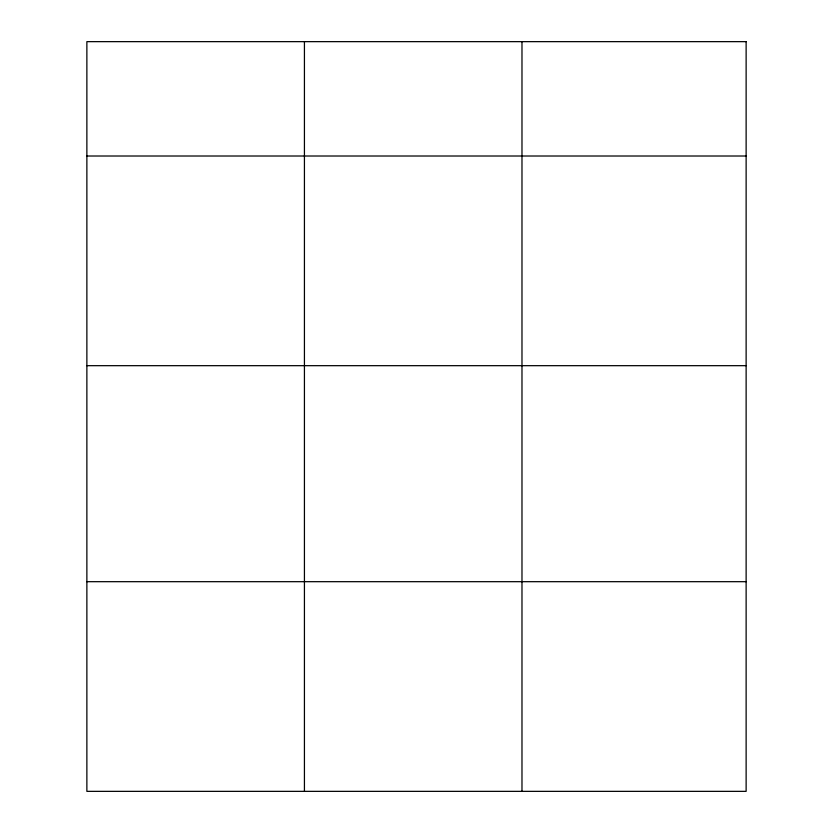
<?xml version="1.0" encoding="UTF-8"?>
<svg xmlns="http://www.w3.org/2000/svg" width="833" height="833" viewBox="0 0 833 833"><rect width="100%" height="100%" fill="white"/><g stroke="black" fill="none" stroke-linecap="round" stroke-linejoin="round"><path stroke-width="1.25" d="M86.871 156.01L746.129 156.01M86.871 365.677L746.129 365.677M86.871 581.684L746.129 581.684M521.979 41.65L521.979 791.35M304.43 41.65L304.43 791.35M746.129 41.65L86.871 41.65L86.871 791.35L746.129 791.35L746.129 41.65"/></g></svg>
